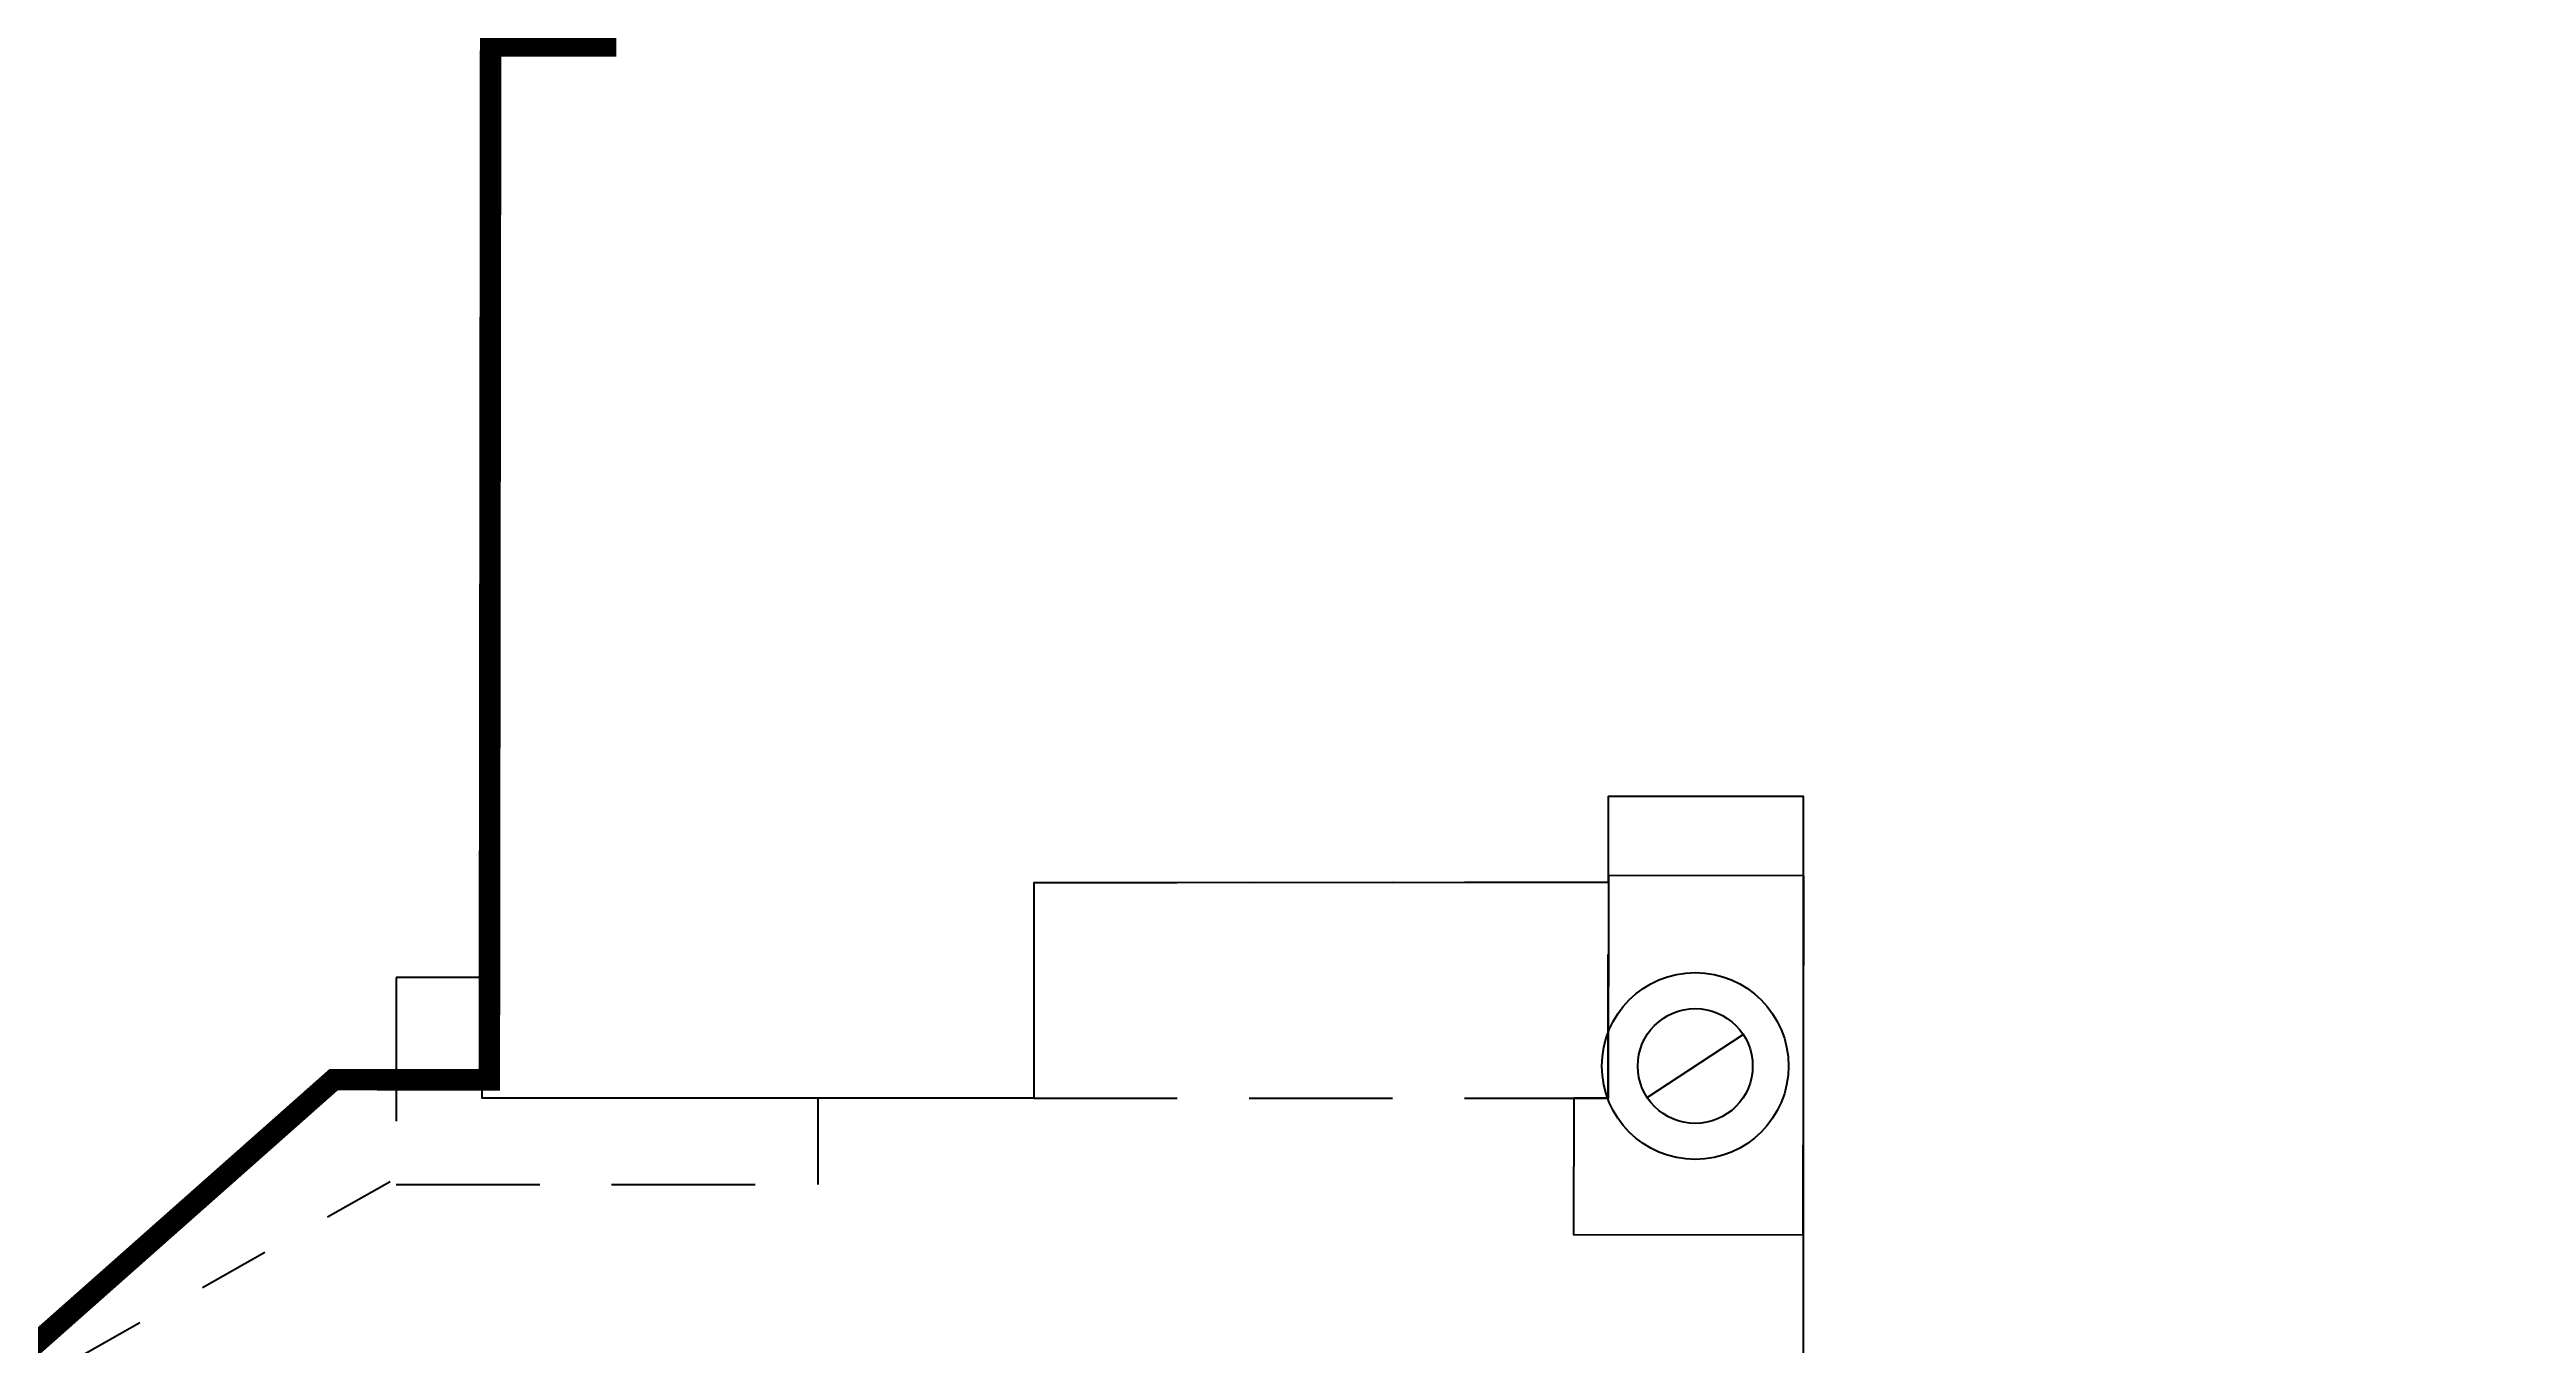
# Model space of a CAD drawing. Extents: x 99002 to 478558, y 2449839 to 2450453.
# Drawn here: x 478508.32 to 478525.56, y 2450299.9 to 2450308.9 of the extents above; entities that cross this region are included whole.
import ezdxf
from ezdxf.enums import TextEntityAlignment as Align

# ---------------------------------------------------------------- set-up
doc = ezdxf.new("R2010")
doc.units = 0
doc.header["$LTSCALE"] = 0.5
for name, pattern in [('X0', [4, 3, -1]), ('X5', [3, 2, -1]), ('X6', [2, 1, -1])]:
    doc.linetypes.add(name, pattern=pattern)
doc.layers.get('0').update_dxf_attribs({"linetype": 'CONTINUOUS'})
for name, color, linetype in [('DLSS', 4, 'CONTINUOUS'), ('GCD', 1, 'CONTINUOUS'), ('JMD', 6, 'CONTINUOUS'), ('地下室范围线', 170, 'CONTINUOUS'), ('外墙', 1, 'CONTINUOUS')]:
    doc.layers.add(name, color=color, linetype=linetype)
doc.styles.add('方正中等线简体', font='FZZDXJW.TTF')

# ---------------------------------------------------------------- blocks, each defined once
blk = doc.blocks.new('gc011')
for p, q in [((-0.67, -0.438), (0.67, 0.438)), ((0.8, 0), (0.8, 0))]:
    blk.add_line(p, q)
for radius in [1.3, 0.8]:
    blk.add_circle((0, 0), radius)
blk = doc.blocks.new('GC200')
at = {"linetype": 'Continuous', "const_width": 0.2, "flags": 128}
blk.add_lwpolyline([(-0.1, 0, 1), (0.1, 0, 1)], format="xyb", close=True, dxfattribs=at)

msp = doc.modelspace()

# ---------------------------------------------------------------- linework, layer by layer
at = {"layer": 'DLSS', "color": 4, "linetype": 'X6', "flags": 128}
msp.add_lwpolyline([(478506.767, 2450298.806), (478510.729, 2450301.041)], dxfattribs=at)
at = {"layer": 'JMD', "color": 6, "linetype": 'X5', "lineweight": -3}
for points in [[(478519.169, 2450303.098), (478515.169, 2450303.097), (478515.169, 2450301.597), (478519.17, 2450301.598)], [(478513.669, 2450301.597), (478511.329, 2450301.597), (478511.329, 2450302.437), (478510.729, 2450302.437), (478510.729, 2450300.997), (478513.669, 2450300.997)]]:
    msp.add_lwpolyline(points, close=True, dxfattribs=at)
at = {"layer": 'JMD', "color": 6, "lineweight": -3}
msp.add_lwpolyline([(478520.532, 2450303.146), (478519.172, 2450303.148), (478519.17, 2450301.598), (478518.93, 2450301.598), (478518.928, 2450300.648), (478520.528, 2450300.646)], close=True, dxfattribs=at)
at = {"layer": '地下室范围线', "color": 170, "linetype": 'X0', "const_width": 0.15, "flags": 128}
msp.add_lwpolyline([(478536.026, 2450335.114), (478517.801, 2450318.978), (478517.789, 2450310.416), (478515.189, 2450310.419), (478515.191, 2450311.919), (478512.191, 2450311.923), (478512.187, 2450308.923), (478511.387, 2450308.924), (478511.378, 2450301.724), (478510.294, 2450301.726), (478498.198, 2450291.016), (478493.425, 2450296.407), (478492.627, 2450295.65), (478491.893, 2450294.83), (478491.23, 2450293.952), (478490.642, 2450293.023), (478490.133, 2450292.048), (478489.706, 2450291.034), (478489.364, 2450289.988), (478489.11, 2450288.918), (478488.945, 2450287.83), (478486.165, 2450290.97), (478467.879, 2450274.781), (478467.873, 2450269.881), (478467.073, 2450269.882), (478467.066, 2450264.782), (478456.601, 2450264.796), (478450.983, 2450259.822), (478450.966, 2450247.203), (478535.909, 2450247.091)], dxfattribs=at)
at = {"layer": '外墙', "color": 6, "lineweight": -3}
msp.add_lwpolyline([(478535.982, 2450301.599), (478533.73, 2450301.598), (478533.73, 2450303.098), (478529.73, 2450303.098), (478529.73, 2450303.398), (478528.17, 2450303.398), (478528.17, 2450299.198), (478524.37, 2450299.198), (478524.37, 2450298.298), (478520.53, 2450298.298), (478520.529, 2450303.698), (478519.169, 2450303.698), (478519.169, 2450303.098), (478515.169, 2450303.097), (478515.169, 2450301.597), (478511.329, 2450301.597), (478511.329, 2450309.037)], dxfattribs=at)

# ---------------------------------------------------------------- block references
at = {"layer": 'GCD', "color": 1, "linetype": 'Continuous'}
ref = msp.add_blockref('GC200', (478508.721, 2450305.418, 3.615), dxfattribs=dict(at, xscale=4.876000004212864e-06, yscale=4.876000004212864e-06, zscale=4.876000004212864e-06))
ref.add_attrib('height', '3.62', dxfattribs={"linetype": 'Continuous', "height": 0.00000975, "style": '方正中等线简体', "width": 0.8}).set_placement((478509.321, 2450304.918, 3.615), align=Align.MIDDLE_LEFT)
at = {"layer": 'JMD', "color": 6, "linetype": 'Continuous', "xscale": 0.5, "yscale": 0.5}
msp.add_blockref('gc011', (478519.776, 2450301.821), dxfattribs=at)

doc.saveas('drawing.dxf')
